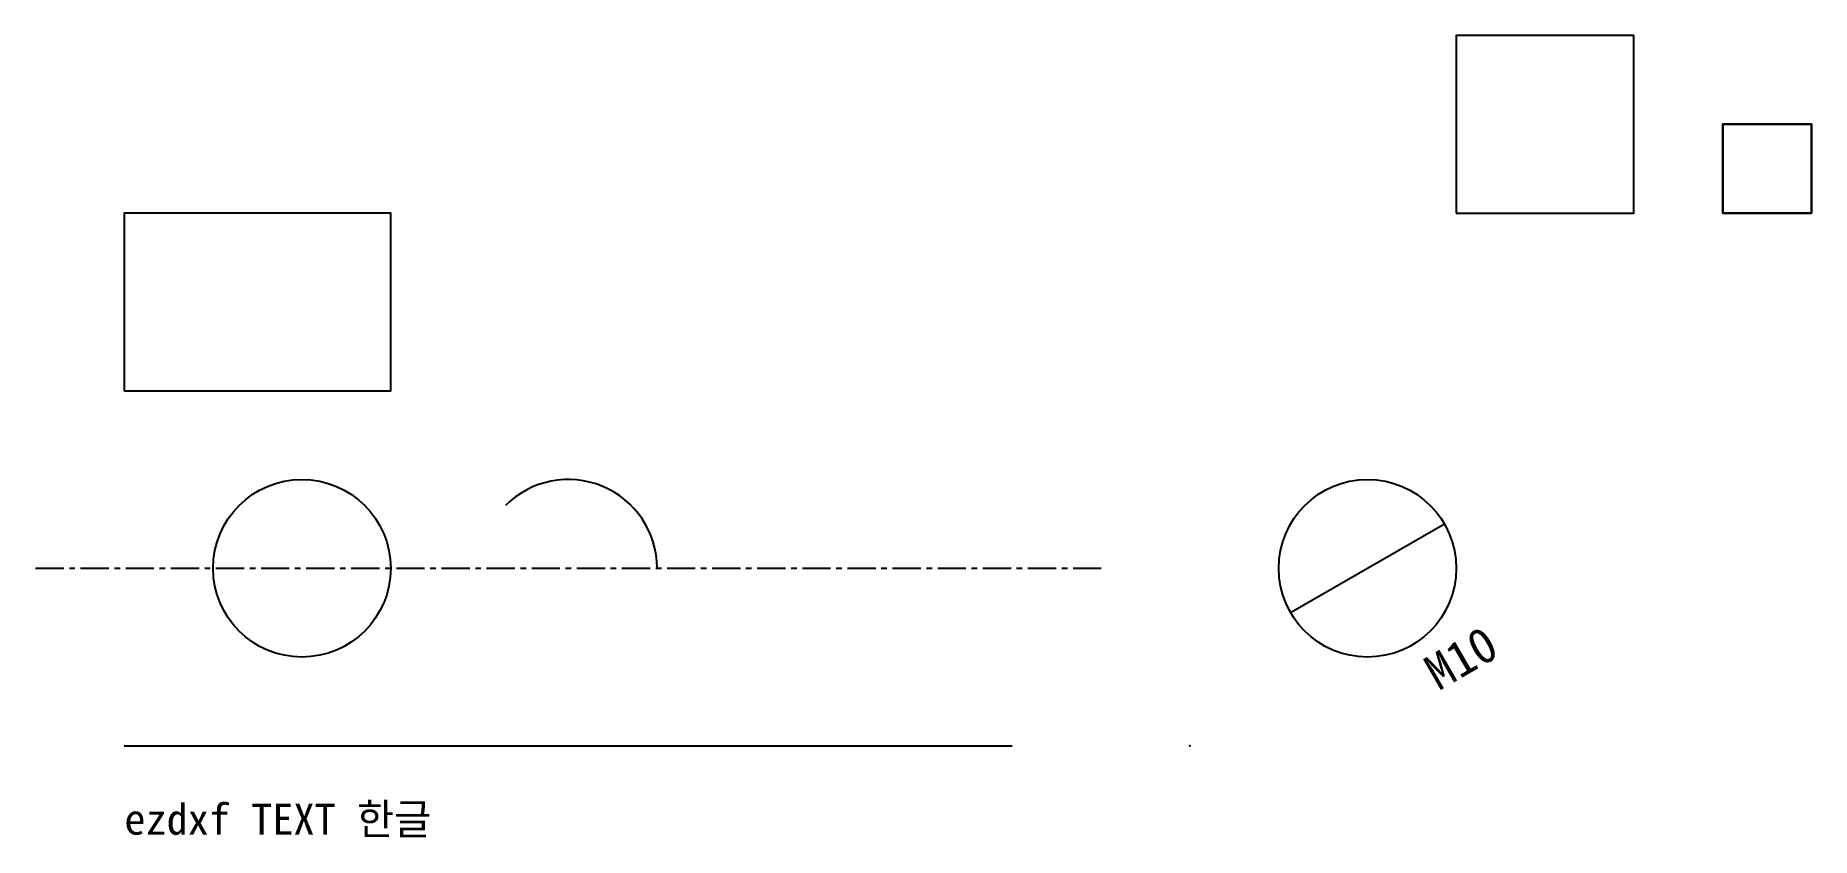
# Model space of a CAD drawing. Extents: x -10 to 190, y -10 to 80.
import ezdxf

# ---------------------------------------------------------------- set-up
doc = ezdxf.new("R2010")
doc.units = 0
doc.linetypes.add('CENTER', pattern=[5.08, 3.175, -0.635, 0.635, -0.635])
doc.layers.add('CENTER', color=1, linetype='CENTER')
doc.layers.add('외형선', color=7, linetype='Continuous')

# ---------------------------------------------------------------- blocks, each defined once
blk = doc.blocks.new('BOLT_HEAD')
blk.add_line((-5, 0), (5, 0))
blk.add_circle((0, 0), 5)
blk.add_attdef('TAG', (0, -8), '', height=2)

msp = doc.modelspace()

# ---------------------------------------------------------------- linework, layer by layer
msp.add_lwpolyline([(0, 40), (30, 40), (30, 60), (0, 60)], close=True)
msp.add_circle((20, 20), 10)
msp.add_arc((50, 20), 10, 0, 135)
msp.add_point((120, 0))
msp.add_3dface([(150, 60), (170, 60), (170, 80), (150, 80)])
at = {"layer": 'CENTER'}
msp.add_line((-10, 20), (110, 20), dxfattribs=at)
at = {"layer": '외형선'}
msp.add_line((0, 0), (100, 0), dxfattribs=at)

# ---------------------------------------------------------------- block references
at = {"xscale": 2, "yscale": 2, "rotation": 30}
msp.add_blockref('BOLT_HEAD', (140, 20), dxfattribs=at).add_auto_attribs({'TAG': 'M10'})

# ---------------------------------------------------------------- texts
msp.add_text('ezdxf TEXT 한글', height=3.5).set_placement((0, -10))

# ---------------------------------------------------------------- meshes
mesh = msp.add_polyface()
corners = [(180, 60), (180, 70), (190, 70), (190, 60), (180, 60, 10), (190, 60, 10), (190, 70, 10), (180, 70, 10)]
mesh.append_faces([[corners[k] for k in face] for face in [(0, 1, 2, 3), (4, 5, 6, 7), (0, 3, 5, 4), (3, 2, 6, 5), (2, 1, 7, 6), (1, 0, 4, 7)]])

doc.saveas('drawing.dxf')
